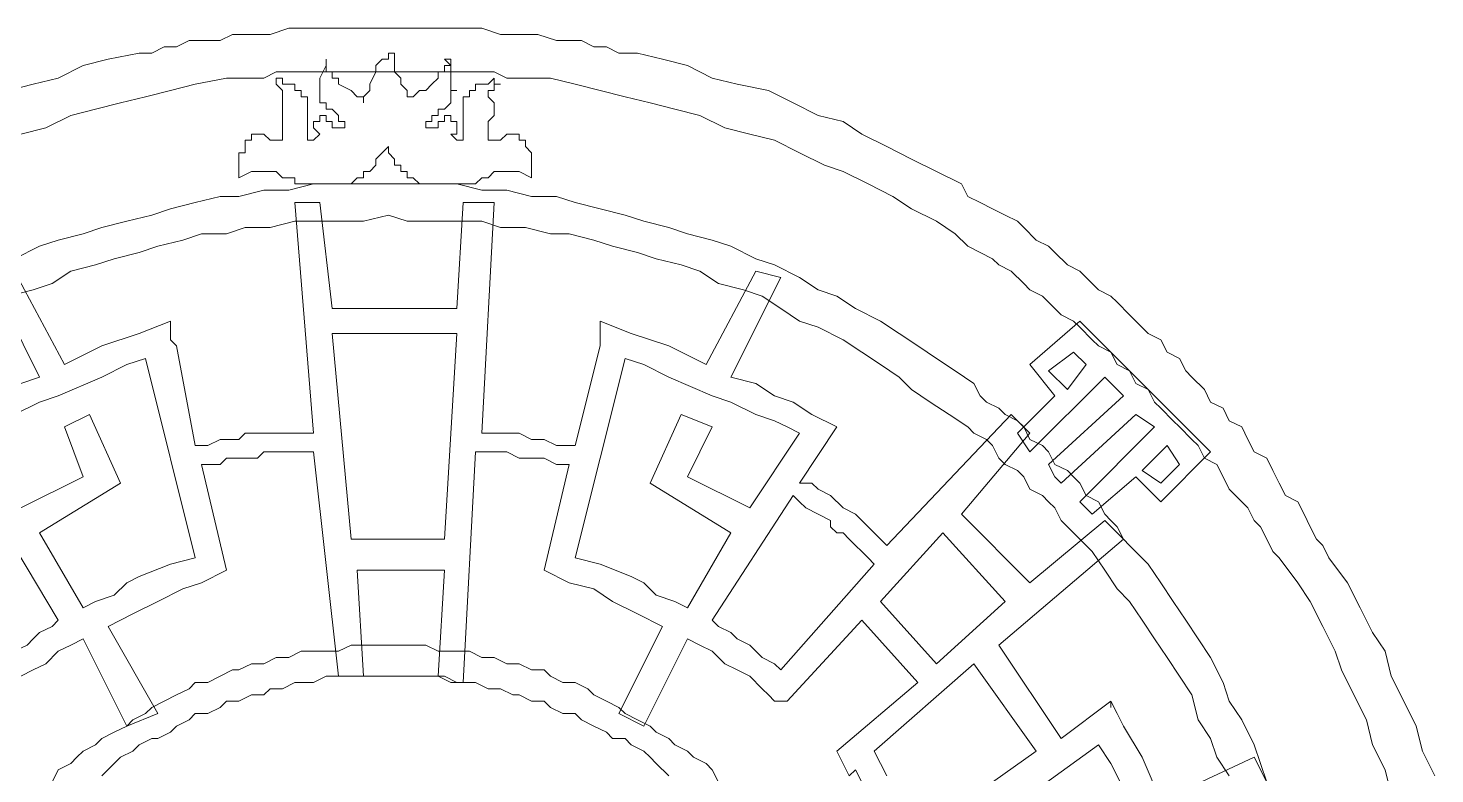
# Model space of a CAD drawing. Extents: x -66030 to 95157, y -13132 to 45879.
# Drawn here: x -11440 to -10558, y 14526 to 14993 of the extents above; entities that cross this region are included whole.
import ezdxf

# ---------------------------------------------------------------- set-up
doc = ezdxf.new("R2010")
doc.units = 0
doc.header["$LTSCALE"] = 100
doc.header["$MEASUREMENT"] = 0
doc.layers.get('0').update_dxf_attribs({"linetype": 'CONTINUOUS'})

msp = doc.modelspace()

# ---------------------------------------------------------------- linework, layer by layer
at = {"lineweight": 0}
for points in [[(-11452.81, 14953.99), (-11437.19, 14957.9), (-11421.57, 14961.8), (-11405.94, 14969.62), (-11390.32, 14973.52), (-11370.79, 14977.43), (-11362.98, 14977.43), (-11355.16, 14981.33), (-11347.35, 14981.33), (-11339.54, 14985.24), (-11331.73, 14985.24), (-11320.01, 14985.24), (-11312.2, 14989.15), (-11304.39, 14989.15), (-11296.57, 14989.15), (-11288.76, 14989.15), (-11277.04, 14993.05), (-11269.23, 14993.05), (-11261.42, 14993.05), (-11253.61, 14993.05), (-11241.89, 14993.05), (-11234.08, 14993.05), (-11226.27, 14993.05), (-11214.55, 14993.05), (-11214.55, 14993.05), (-11206.74, 14993.05), (-11198.93, 14993.05), (-11191.11, 14993.05), (-11179.4, 14993.05), (-11171.58, 14993.05), (-11163.77, 14993.05), (-11155.96, 14993.05), (-11144.24, 14989.15), (-11136.43, 14989.15), (-11128.62, 14989.15), (-11120.81, 14989.15), (-11109.09, 14985.24), (-11101.28, 14985.24), (-11093.46, 14985.24), (-11085.65, 14981.33), (-11077.84, 14981.33), (-11070.03, 14977.43), (-11058.31, 14977.43), (-11042.69, 14973.52), (-11027.06, 14969.62), (-11011.44, 14961.8), (-10995.81, 14957.9), (-10976.28, 14953.99), (-10960.66, 14946.18), (-10945.04, 14938.37), (-10929.41, 14934.46), (-10917.7, 14926.65), (-10902.07, 14918.84), (-10886.45, 14911.03), (-10870.82, 14903.21), (-10855.2, 14895.4), (-10851.29, 14887.59), (-10843.48, 14883.68), (-10835.67, 14879.78), (-10827.86, 14875.87), (-10820.05, 14871.97), (-10816.14, 14868.06), (-10808.33, 14860.25), (-10800.52, 14856.34), (-10796.61, 14852.44), (-10788.8, 14844.63), (-10780.99, 14840.72), (-10777.08, 14836.81), (-10769.27, 14829), (-10761.46, 14825.1), (-10757.55, 14821.19), (-10749.74, 14813.38), (-10745.83, 14809.47), (-10738.02, 14801.66), (-10730.21, 14797.75), (-10726.3, 14789.94), (-10718.49, 14786.04), (-10714.59, 14778.22), (-10710.68, 14774.32), (-10702.87, 14766.51), (-10698.96, 14758.69), (-10691.15, 14754.79), (-10687.24, 14746.98), (-10679.43, 14743.07), (-10675.53, 14735.26), (-10671.62, 14727.45), (-10663.81, 14723.54), (-10659.9, 14715.73), (-10656, 14707.92), (-10652.09, 14700.1), (-10644.28, 14696.2), (-10640.37, 14688.39), (-10636.47, 14680.57), (-10632.56, 14672.76), (-10628.65, 14668.86), (-10624.75, 14661.04), (-10613.03, 14645.42), (-10605.22, 14629.8), (-10597.41, 14614.17), (-10589.59, 14602.46), (-10585.69, 14586.83), (-10577.88, 14571.21), (-10570.06, 14555.58), (-10566.16, 14539.96), (-10558.35, 14524.34)], [(-11445, 14926.65), (-11429.38, 14930.56), (-11413.75, 14938.37), (-11398.13, 14942.27), (-11382.51, 14946.18), (-11366.88, 14950.09), (-11351.26, 14953.99), (-11335.63, 14957.9), (-11316.1, 14961.8), (-11300.48, 14961.8), (-11292.67, 14961.8), (-11284.86, 14965.71), (-11277.04, 14965.71), (-11269.23, 14965.71), (-11257.51, 14965.71), (-11249.7, 14965.71), (-11241.89, 14965.71), (-11234.08, 14965.71), (-11226.27, 14965.71), (-11214.55, 14965.71), (-11214.55, 14965.71), (-11206.74, 14965.71), (-11198.93, 14965.71), (-11191.11, 14965.71), (-11183.3, 14965.71), (-11171.58, 14965.71), (-11163.77, 14965.71), (-11155.96, 14965.71), (-11148.15, 14965.71), (-11140.34, 14961.8), (-11132.52, 14961.8), (-11112.99, 14961.8), (-11097.37, 14957.9), (-11081.75, 14953.99), (-11066.12, 14950.09), (-11050.5, 14946.18), (-11034.87, 14942.27), (-11019.25, 14938.37), (-11003.63, 14930.56), (-10988, 14926.65), (-10972.38, 14922.74), (-10956.76, 14914.93), (-10941.13, 14907.12), (-10929.41, 14903.21), (-10913.79, 14895.4), (-10898.17, 14887.59), (-10886.45, 14879.78), (-10870.82, 14871.97), (-10859.11, 14864.16), (-10851.29, 14856.34), (-10843.48, 14852.44), (-10835.67, 14848.53), (-10831.76, 14844.63), (-10823.95, 14840.72), (-10816.14, 14832.91), (-10812.23, 14829), (-10804.42, 14825.1), (-10800.52, 14821.19), (-10792.7, 14813.38), (-10784.89, 14809.47), (-10780.99, 14805.57), (-10773.17, 14797.75), (-10769.27, 14793.85), (-10761.46, 14789.94), (-10757.55, 14782.13), (-10749.74, 14778.22), (-10745.83, 14770.41), (-10738.02, 14766.51), (-10734.11, 14758.69), (-10730.21, 14754.79), (-10722.4, 14746.98), (-10718.49, 14743.07), (-10710.68, 14735.26), (-10706.77, 14731.35), (-10702.87, 14723.54), (-10695.06, 14719.63), (-10691.15, 14711.82), (-10687.24, 14704.01), (-10683.34, 14700.1), (-10675.53, 14692.29), (-10671.62, 14684.48), (-10667.71, 14680.57), (-10663.81, 14672.76), (-10659.9, 14664.95), (-10656, 14661.04), (-10644.28, 14645.42), (-10636.47, 14633.7), (-10628.65, 14618.08), (-10620.84, 14602.46), (-10616.94, 14590.74), (-10609.12, 14575.11), (-10601.31, 14559.49), (-10597.41, 14543.87), (-10589.59, 14528.24), (-10585.69, 14512.62)], [(-11448.91, 14848.53), (-11433.28, 14856.34), (-11421.57, 14860.25), (-11405.94, 14864.16), (-11394.22, 14868.06), (-11378.6, 14871.97), (-11362.98, 14875.87), (-11351.26, 14879.78), (-11335.63, 14883.68), (-11320.01, 14887.59), (-11308.29, 14887.59), (-11292.67, 14891.5), (-11277.04, 14891.5), (-11261.42, 14895.4), (-11245.8, 14895.4), (-11230.17, 14895.4), (-11214.55, 14895.4), (-11214.55, 14895.4), (-11198.93, 14895.4), (-11187.21, 14895.4), (-11171.58, 14895.4), (-11155.96, 14891.5), (-11140.34, 14891.5), (-11124.71, 14887.59), (-11109.09, 14887.59), (-11097.37, 14883.68), (-11081.75, 14879.78), (-11066.12, 14875.87), (-11054.4, 14871.97), (-11038.78, 14868.06), (-11027.06, 14864.16), (-11011.44, 14860.25), (-10999.72, 14856.34), (-10984.1, 14848.53), (-10972.38, 14844.63), (-10956.76, 14836.81), (-10945.04, 14829), (-10933.32, 14825.1), (-10921.6, 14817.28), (-10905.98, 14809.47), (-10894.26, 14801.66), (-10882.54, 14793.85), (-10870.82, 14786.04), (-10859.11, 14778.22), (-10847.39, 14770.41), (-10843.48, 14762.6), (-10839.58, 14758.69), (-10831.76, 14754.79), (-10827.86, 14750.88), (-10820.05, 14746.98), (-10816.14, 14743.07), (-10812.23, 14735.26), (-10804.42, 14731.35), (-10800.52, 14727.45), (-10796.61, 14719.63), (-10788.8, 14715.73), (-10784.89, 14711.82), (-10780.99, 14707.92), (-10777.08, 14700.1), (-10769.27, 14696.2), (-10765.36, 14688.39), (-10761.46, 14684.48), (-10757.55, 14680.57), (-10753.64, 14672.76), (-10749.74, 14668.86), (-10738.02, 14657.14), (-10730.21, 14645.42), (-10722.4, 14633.7), (-10714.59, 14621.99), (-10706.77, 14610.27), (-10698.96, 14598.55), (-10691.15, 14582.93), (-10687.24, 14571.21), (-10679.43, 14559.49), (-10671.62, 14543.87), (-10667.71, 14532.15), (-10663.81, 14520.43)], [(-11448.91, 14840.72), (-11417.66, 14782.13), (-11394.22, 14793.85), (-11370.79, 14801.66), (-11351.26, 14809.47), (-11351.26, 14801.66), (-11351.26, 14797.75), (-11347.35, 14793.85), (-11347.35, 14793.85), (-11335.63, 14731.35), (-11327.82, 14731.35), (-11320.01, 14735.26), (-11316.1, 14735.26), (-11308.29, 14735.26), (-11304.39, 14739.16), (-11300.48, 14739.16), (-11288.76, 14739.16), (-11280.95, 14739.16), (-11273.14, 14739.16), (-11265.33, 14739.16), (-11261.42, 14739.16), (-11273.14, 14883.68), (-11257.51, 14883.68), (-11249.7, 14817.28), (-11171.58, 14817.28), (-11167.68, 14883.68), (-11167.68, 14883.68), (-11148.15, 14883.68), (-11155.96, 14739.16), (-11152.05, 14739.16), (-11144.24, 14739.16), (-11140.34, 14739.16), (-11132.52, 14739.16), (-11124.71, 14735.26), (-11116.9, 14735.26), (-11109.09, 14731.35), (-11097.37, 14731.35), (-11081.75, 14793.85), (-11081.75, 14793.85), (-11081.75, 14797.75), (-11081.75, 14801.66), (-11081.75, 14809.47), (-11062.22, 14801.66), (-11038.78, 14793.85), (-11015.34, 14782.13), (-10984.1, 14840.72), (-10968.47, 14836.81), (-10999.72, 14774.32), (-10984.1, 14770.41), (-10972.38, 14762.6), (-10960.66, 14758.69), (-10948.94, 14750.88), (-10948.94, 14750.88), (-10933.32, 14743.07), (-10956.76, 14707.92), (-10948.94, 14707.92), (-10945.04, 14704.01), (-10937.23, 14700.1), (-10929.41, 14692.29), (-10921.6, 14688.39), (-10917.7, 14684.48), (-10913.79, 14680.57), (-10909.88, 14676.67), (-10909.88, 14676.67), (-10905.98, 14672.76), (-10902.07, 14668.86), (-10823.95, 14750.88), (-10812.23, 14739.16), (-10855.2, 14688.39), (-10812.23, 14645.42), (-10765.36, 14684.48), (-10753.64, 14672.76), (-10831.76, 14606.36), (-10792.7, 14547.77), (-10761.46, 14571.21), (-10761.46, 14567.3), (-10761.46, 14571.21), (-10757.55, 14563.4), (-10753.64, 14555.58), (-10753.64, 14555.58), (-10741.93, 14536.05), (-10730.21, 14508.71), (-10671.62, 14536.05), (-10663.81, 14520.43)], [(-11452.81, 14825.1), (-11437.19, 14829), (-11425.47, 14832.91), (-11413.75, 14840.72), (-11398.13, 14844.63), (-11386.41, 14848.53), (-11370.79, 14852.44), (-11359.07, 14856.34), (-11343.45, 14860.25), (-11331.73, 14864.16), (-11316.1, 14864.16), (-11304.39, 14868.06), (-11288.76, 14868.06), (-11273.14, 14871.97), (-11261.42, 14871.97), (-11245.8, 14871.97), (-11230.17, 14871.97), (-11214.55, 14875.87), (-11214.55, 14875.87), (-11202.83, 14871.97), (-11187.21, 14871.97), (-11171.58, 14871.97), (-11155.96, 14871.97), (-11144.24, 14868.06), (-11128.62, 14868.06), (-11112.99, 14864.16), (-11101.28, 14864.16), (-11085.65, 14860.25), (-11073.93, 14856.34), (-11058.31, 14852.44), (-11046.59, 14848.53), (-11030.97, 14844.63), (-11019.25, 14840.72), (-11007.53, 14832.91), (-10991.91, 14829), (-10980.19, 14825.1), (-10968.47, 14817.28), (-10956.76, 14809.47), (-10945.04, 14805.57), (-10929.41, 14797.75), (-10917.7, 14789.94), (-10905.98, 14782.13), (-10894.26, 14774.32), (-10886.45, 14766.51), (-10874.73, 14758.69), (-10863.01, 14750.88), (-10851.29, 14743.07), (-10847.39, 14739.16), (-10839.58, 14735.26), (-10835.67, 14731.35), (-10831.76, 14723.54), (-10827.86, 14719.63), (-10820.05, 14715.73), (-10816.14, 14711.82), (-10812.23, 14704.01), (-10804.42, 14700.1), (-10800.52, 14696.2), (-10796.61, 14692.29), (-10792.7, 14684.48), (-10788.8, 14680.57), (-10784.89, 14676.67), (-10777.08, 14668.86), (-10773.17, 14664.95), (-10765.36, 14653.23), (-10757.55, 14641.51), (-10749.74, 14633.7), (-10741.93, 14621.99), (-10734.11, 14610.27), (-10726.3, 14598.55), (-10718.49, 14586.83), (-10710.68, 14575.11), (-10706.77, 14559.49), (-10698.96, 14547.77), (-10695.06, 14536.05), (-10687.24, 14524.34)], [(-11445, 14770.41), (-11433.28, 14774.32), (-11464.53, 14836.81)], [(-10913.79, 14512.62), (-10921.6, 14528.24), (-10925.51, 14524.34), (-10933.32, 14539.96), (-10882.54, 14582.93), (-10917.7, 14621.99), (-10964.57, 14571.21), (-10964.57, 14571.21), (-10968.47, 14571.21), (-10968.47, 14571.21), (-10972.38, 14571.21), (-10976.28, 14575.11), (-10980.19, 14579.02), (-10988, 14586.83), (-10995.81, 14590.74), (-11003.63, 14594.64), (-11011.44, 14602.46), (-11019.25, 14606.36), (-11027.06, 14610.27), (-11054.4, 14555.58), (-11070.03, 14563.4), (-11042.69, 14618.08), (-11058.31, 14625.89), (-11073.93, 14633.7), (-11085.65, 14641.51), (-11101.28, 14645.42), (-11101.28, 14645.42), (-11116.9, 14653.23), (-11101.28, 14719.63), (-11109.09, 14719.63), (-11116.9, 14723.54), (-11124.71, 14723.54), (-11132.52, 14723.54), (-11140.34, 14727.45), (-11144.24, 14727.45), (-11152.05, 14727.45), (-11159.87, 14727.45), (-11167.68, 14582.93), (-11175.49, 14582.93), (-11183.3, 14586.83), (-11179.4, 14653.23), (-11234.08, 14653.23), (-11230.17, 14586.83), (-11237.98, 14586.83), (-11245.8, 14586.83), (-11261.42, 14727.45), (-11265.33, 14727.45), (-11273.14, 14727.45), (-11280.95, 14727.45), (-11292.67, 14727.45), (-11296.57, 14723.54), (-11300.48, 14723.54), (-11304.39, 14723.54), (-11312.2, 14723.54), (-11316.1, 14723.54), (-11320.01, 14719.63), (-11323.92, 14719.63), (-11331.73, 14719.63), (-11316.1, 14653.23), (-11331.73, 14645.42), (-11331.73, 14645.42), (-11343.45, 14641.51), (-11359.07, 14633.7), (-11374.69, 14625.89), (-11390.32, 14618.08), (-11359.07, 14563.4), (-11378.6, 14555.58), (-11405.94, 14610.27), (-11413.75, 14606.36), (-11421.57, 14602.46), (-11429.38, 14594.64), (-11437.19, 14590.74), (-11445, 14586.83)], [(-11425.47, 14520.43), (-11421.57, 14528.24), (-11413.75, 14532.15), (-11409.85, 14536.05), (-11405.94, 14539.96), (-11398.13, 14543.87), (-11394.22, 14547.77), (-11386.41, 14551.68), (-11378.6, 14555.58), (-11374.69, 14559.49), (-11366.88, 14563.4), (-11362.98, 14567.3), (-11355.16, 14571.21), (-11347.35, 14575.11), (-11339.54, 14579.02), (-11335.63, 14582.93), (-11327.82, 14582.93), (-11320.01, 14586.83), (-11312.2, 14590.74), (-11308.29, 14590.74), (-11300.48, 14594.64), (-11292.67, 14594.64), (-11284.86, 14598.55), (-11277.04, 14598.55), (-11269.23, 14602.46), (-11261.42, 14602.46), (-11253.61, 14602.46), (-11245.8, 14602.46), (-11237.98, 14606.36), (-11230.17, 14606.36), (-11222.36, 14606.36), (-11214.55, 14606.36), (-11214.55, 14606.36), (-11206.74, 14606.36), (-11198.93, 14606.36), (-11191.11, 14606.36), (-11183.3, 14602.46), (-11175.49, 14602.46), (-11171.58, 14602.46), (-11163.77, 14602.46), (-11155.96, 14598.55), (-11148.15, 14598.55), (-11140.34, 14594.64), (-11132.52, 14594.64), (-11124.71, 14590.74), (-11116.9, 14590.74), (-11112.99, 14586.83), (-11105.18, 14582.93), (-11097.37, 14582.93), (-11089.56, 14579.02), (-11085.65, 14575.11), (-11077.84, 14571.21), (-11070.03, 14567.3), (-11066.12, 14563.4), (-11058.31, 14559.49), (-11050.5, 14555.58), (-11046.59, 14551.68), (-11038.78, 14547.77), (-11034.87, 14543.87), (-11027.06, 14539.96), (-11023.16, 14536.05), (-11015.34, 14532.15), (-11011.44, 14528.24), (-11007.53, 14520.43)], [(-10835.67, 14520.43), (-10808.33, 14539.96), (-10847.39, 14594.64), (-10909.88, 14539.96), (-10902.07, 14524.34)], [(-11394.22, 14524.34), (-11386.41, 14532.15), (-11382.51, 14536.05), (-11374.69, 14539.96), (-11370.79, 14543.87), (-11362.98, 14547.77), (-11359.07, 14547.77), (-11351.26, 14551.68), (-11347.35, 14555.58), (-11339.54, 14559.49), (-11335.63, 14563.4), (-11327.82, 14563.4), (-11320.01, 14567.3), (-11316.1, 14571.21), (-11308.29, 14571.21), (-11300.48, 14575.11), (-11292.67, 14575.11), (-11288.76, 14579.02), (-11280.95, 14579.02), (-11273.14, 14582.93), (-11265.33, 14582.93), (-11261.42, 14582.93), (-11253.61, 14586.83), (-11245.8, 14586.83), (-11237.98, 14586.83), (-11230.17, 14586.83), (-11222.36, 14586.83), (-11214.55, 14586.83), (-11214.55, 14586.83), (-11210.64, 14586.83), (-11202.83, 14586.83), (-11195.02, 14586.83), (-11187.21, 14586.83), (-11179.4, 14586.83), (-11171.58, 14582.93), (-11163.77, 14582.93), (-11159.87, 14582.93), (-11152.05, 14579.02), (-11144.24, 14579.02), (-11136.43, 14575.11), (-11132.52, 14575.11), (-11124.71, 14571.21), (-11116.9, 14571.21), (-11112.99, 14567.3), (-11105.18, 14563.4), (-11097.37, 14563.4), (-11093.46, 14559.49), (-11085.65, 14555.58), (-11077.84, 14551.68), (-11073.93, 14547.77), (-11066.12, 14547.77), (-11062.22, 14543.87), (-11054.4, 14539.96), (-11050.5, 14536.05), (-11046.59, 14532.15), (-11038.78, 14524.34)], [(-10753.64, 14516.52), (-10761.46, 14532.15), (-10769.27, 14543.87), (-10812.23, 14512.62)]]:
    msp.add_lwpolyline(points, dxfattribs=at)
for points in [[(-11214.55, 14918.84), (-11214.55, 14914.93), (-11214.55, 14914.93), (-11210.64, 14911.03), (-11210.64, 14907.12), (-11206.74, 14907.12), (-11206.74, 14903.21), (-11206.74, 14903.21), (-11202.83, 14903.21), (-11202.83, 14899.31), (-11198.93, 14899.31), (-11198.93, 14899.31), (-11198.93, 14899.31), (-11195.02, 14895.4), (-11191.11, 14895.4), (-11187.21, 14895.4), (-11187.21, 14895.4), (-11183.3, 14895.4), (-11179.4, 14895.4), (-11179.4, 14895.4), (-11175.49, 14895.4), (-11171.58, 14895.4), (-11171.58, 14895.4), (-11167.68, 14895.4), (-11163.77, 14895.4), (-11159.87, 14895.4), (-11155.96, 14899.31), (-11155.96, 14899.31), (-11152.05, 14899.31), (-11148.15, 14903.21), (-11148.15, 14903.21), (-11144.24, 14903.21), (-11140.34, 14903.21), (-11140.34, 14903.21), (-11136.43, 14903.21), (-11136.43, 14903.21), (-11132.52, 14903.21), (-11132.52, 14903.21), (-11124.71, 14899.31), (-11124.71, 14903.21), (-11124.71, 14903.21), (-11124.71, 14907.12), (-11124.71, 14911.03), (-11124.71, 14911.03), (-11124.71, 14914.93), (-11124.71, 14914.93), (-11128.62, 14918.84), (-11128.62, 14922.74), (-11128.62, 14922.74), (-11132.52, 14922.74), (-11132.52, 14926.65), (-11132.52, 14926.65), (-11136.43, 14926.65), (-11136.43, 14926.65), (-11136.43, 14926.65), (-11140.34, 14926.65), (-11140.34, 14926.65), (-11140.34, 14926.65), (-11144.24, 14922.74), (-11144.24, 14922.74), (-11144.24, 14922.74), (-11148.15, 14922.74), (-11148.15, 14922.74), (-11148.15, 14922.74), (-11148.15, 14922.74), (-11148.15, 14922.74), (-11152.05, 14922.74), (-11152.05, 14922.74), (-11152.05, 14922.74), (-11152.05, 14926.65), (-11152.05, 14926.65), (-11152.05, 14930.56), (-11152.05, 14934.46), (-11148.15, 14938.37), (-11148.15, 14942.27), (-11148.15, 14946.18), (-11152.05, 14950.09), (-11152.05, 14953.99), (-11152.05, 14953.99), (-11148.15, 14953.99), (-11148.15, 14957.9), (-11148.15, 14957.9), (-11148.15, 14957.9), (-11148.15, 14957.9), (-11148.15, 14957.9), (-11144.24, 14957.9), (-11144.24, 14957.9), (-11144.24, 14957.9), (-11148.15, 14957.9), (-11148.15, 14961.8), (-11148.15, 14961.8), (-11148.15, 14961.8), (-11152.05, 14957.9), (-11155.96, 14957.9), (-11155.96, 14957.9), (-11159.87, 14957.9), (-11159.87, 14953.99), (-11163.77, 14953.99), (-11163.77, 14953.99), (-11163.77, 14950.09), (-11163.77, 14950.09), (-11167.68, 14950.09), (-11167.68, 14946.18), (-11167.68, 14946.18), (-11167.68, 14942.27), (-11167.68, 14942.27), (-11167.68, 14938.37), (-11167.68, 14938.37), (-11167.68, 14934.46), (-11167.68, 14934.46), (-11167.68, 14930.56), (-11167.68, 14930.56), (-11167.68, 14926.65), (-11167.68, 14926.65), (-11167.68, 14926.65), (-11167.68, 14922.74), (-11167.68, 14922.74), (-11167.68, 14922.74), (-11167.68, 14922.74), (-11171.58, 14922.74), (-11171.58, 14922.74), (-11175.49, 14926.65), (-11171.58, 14926.65), (-11171.58, 14926.65), (-11171.58, 14930.56), (-11171.58, 14930.56), (-11171.58, 14934.46), (-11171.58, 14934.46), (-11171.58, 14934.46), (-11171.58, 14934.46), (-11175.49, 14934.46), (-11175.49, 14938.37), (-11175.49, 14938.37), (-11175.49, 14938.37), (-11175.49, 14938.37), (-11179.4, 14938.37), (-11179.4, 14934.46), (-11183.3, 14934.46), (-11183.3, 14934.46), (-11183.3, 14934.46), (-11183.3, 14930.56), (-11183.3, 14930.56), (-11187.21, 14930.56), (-11187.21, 14930.56), (-11187.21, 14930.56), (-11187.21, 14930.56), (-11191.11, 14930.56), (-11191.11, 14930.56), (-11191.11, 14930.56), (-11191.11, 14934.46), (-11191.11, 14934.46), (-11187.21, 14934.46), (-11187.21, 14934.46), (-11187.21, 14938.37), (-11183.3, 14938.37), (-11183.3, 14942.27), (-11179.4, 14942.27), (-11175.49, 14946.18), (-11175.49, 14946.18), (-11175.49, 14946.18), (-11175.49, 14950.09), (-11175.49, 14950.09), (-11175.49, 14950.09), (-11175.49, 14953.99), (-11171.58, 14953.99), (-11175.49, 14953.99), (-11175.49, 14957.9), (-11175.49, 14961.8), (-11175.49, 14969.62), (-11179.4, 14973.52), (-11175.49, 14973.52), (-11175.49, 14973.52), (-11175.49, 14973.52), (-11175.49, 14973.52), (-11175.49, 14973.52), (-11175.49, 14969.62), (-11179.4, 14969.62), (-11179.4, 14965.71), (-11179.4, 14965.71), (-11183.3, 14965.71), (-11183.3, 14961.8), (-11183.3, 14961.8), (-11187.21, 14957.9), (-11191.11, 14953.99), (-11195.02, 14953.99), (-11195.02, 14953.99), (-11198.93, 14950.09), (-11198.93, 14950.09), (-11198.93, 14950.09), (-11202.83, 14950.09), (-11202.83, 14953.99), (-11206.74, 14957.9), (-11206.74, 14961.8), (-11210.64, 14965.71), (-11210.64, 14969.62), (-11210.64, 14969.62), (-11210.64, 14973.52), (-11210.64, 14973.52), (-11210.64, 14977.43), (-11214.55, 14977.43), (-11214.55, 14977.43), (-11214.55, 14977.43), (-11214.55, 14973.52), (-11218.45, 14973.52), (-11218.45, 14973.52), (-11222.36, 14969.62), (-11222.36, 14965.71), (-11226.27, 14957.9), (-11226.27, 14957.9), (-11226.27, 14953.99), (-11230.17, 14950.09), (-11230.17, 14950.09), (-11230.17, 14946.18), (-11230.17, 14950.09), (-11234.08, 14950.09), (-11234.08, 14950.09), (-11234.08, 14950.09), (-11237.98, 14953.99), (-11237.98, 14953.99), (-11245.8, 14957.9), (-11245.8, 14961.8), (-11249.7, 14961.8), (-11249.7, 14965.71), (-11249.7, 14965.71), (-11253.61, 14965.71), (-11253.61, 14969.62), (-11253.61, 14969.62), (-11253.61, 14973.52), (-11253.61, 14973.52), (-11253.61, 14973.52), (-11253.61, 14973.52), (-11253.61, 14973.52), (-11253.61, 14973.52), (-11253.61, 14969.62), (-11257.51, 14961.8), (-11257.51, 14957.9), (-11257.51, 14953.99), (-11257.51, 14953.99), (-11257.51, 14953.99), (-11257.51, 14950.09), (-11257.51, 14950.09), (-11257.51, 14950.09), (-11257.51, 14946.18), (-11257.51, 14946.18), (-11253.61, 14946.18), (-11253.61, 14942.27), (-11249.7, 14942.27), (-11245.8, 14938.37), (-11245.8, 14938.37), (-11245.8, 14934.46), (-11241.89, 14934.46), (-11241.89, 14934.46), (-11241.89, 14934.46), (-11241.89, 14930.56), (-11241.89, 14930.56), (-11241.89, 14930.56), (-11241.89, 14930.56), (-11245.8, 14930.56), (-11245.8, 14930.56), (-11245.8, 14930.56), (-11245.8, 14930.56), (-11249.7, 14930.56), (-11249.7, 14934.46), (-11249.7, 14934.46), (-11249.7, 14934.46), (-11253.61, 14934.46), (-11253.61, 14938.37), (-11257.51, 14938.37), (-11257.51, 14938.37), (-11257.51, 14938.37), (-11257.51, 14938.37), (-11257.51, 14934.46), (-11257.51, 14934.46), (-11261.42, 14934.46), (-11261.42, 14934.46), (-11261.42, 14934.46), (-11261.42, 14930.56), (-11261.42, 14930.56), (-11257.51, 14926.65), (-11257.51, 14926.65), (-11257.51, 14926.65), (-11261.42, 14922.74), (-11261.42, 14922.74), (-11261.42, 14922.74), (-11265.33, 14922.74), (-11265.33, 14922.74), (-11265.33, 14922.74), (-11265.33, 14926.65), (-11265.33, 14926.65), (-11265.33, 14926.65), (-11265.33, 14930.56), (-11265.33, 14930.56), (-11265.33, 14934.46), (-11265.33, 14934.46), (-11265.33, 14938.37), (-11265.33, 14938.37), (-11265.33, 14942.27), (-11265.33, 14942.27), (-11265.33, 14946.18), (-11265.33, 14946.18), (-11265.33, 14950.09), (-11265.33, 14950.09), (-11269.23, 14950.09), (-11269.23, 14953.99), (-11269.23, 14953.99), (-11273.14, 14953.99), (-11273.14, 14957.9), (-11273.14, 14957.9), (-11277.04, 14957.9), (-11280.95, 14957.9), (-11280.95, 14961.8), (-11284.86, 14961.8), (-11284.86, 14961.8), (-11284.86, 14957.9), (-11284.86, 14957.9), (-11284.86, 14957.9), (-11284.86, 14957.9), (-11284.86, 14957.9), (-11284.86, 14957.9), (-11284.86, 14957.9), (-11284.86, 14957.9), (-11284.86, 14957.9), (-11280.95, 14953.99), (-11280.95, 14953.99), (-11280.95, 14953.99), (-11280.95, 14950.09), (-11280.95, 14946.18), (-11280.95, 14942.27), (-11280.95, 14938.37), (-11280.95, 14934.46), (-11280.95, 14930.56), (-11280.95, 14926.65), (-11280.95, 14926.65), (-11280.95, 14922.74), (-11280.95, 14922.74), (-11280.95, 14922.74), (-11280.95, 14922.74), (-11284.86, 14922.74), (-11284.86, 14922.74), (-11284.86, 14922.74), (-11284.86, 14922.74), (-11288.76, 14922.74), (-11288.76, 14922.74), (-11288.76, 14922.74), (-11292.67, 14926.65), (-11292.67, 14926.65), (-11292.67, 14926.65), (-11292.67, 14926.65), (-11296.57, 14926.65), (-11296.57, 14926.65), (-11296.57, 14926.65), (-11300.48, 14926.65), (-11300.48, 14922.74), (-11300.48, 14922.74), (-11304.39, 14922.74), (-11304.39, 14918.84), (-11304.39, 14914.93), (-11308.29, 14914.93), (-11308.29, 14911.03), (-11308.29, 14911.03), (-11308.29, 14907.12), (-11308.29, 14903.21), (-11308.29, 14903.21), (-11308.29, 14899.31), (-11300.48, 14903.21), (-11296.57, 14903.21), (-11296.57, 14903.21), (-11292.67, 14903.21), (-11292.67, 14903.21), (-11288.76, 14903.21), (-11288.76, 14903.21), (-11284.86, 14903.21), (-11284.86, 14903.21), (-11280.95, 14899.31), (-11277.04, 14899.31), (-11273.14, 14899.31), (-11273.14, 14895.4), (-11269.23, 14895.4), (-11265.33, 14895.4), (-11261.42, 14895.4), (-11257.51, 14895.4), (-11257.51, 14895.4), (-11253.61, 14895.4), (-11253.61, 14895.4), (-11249.7, 14895.4), (-11245.8, 14895.4), (-11241.89, 14895.4), (-11241.89, 14895.4), (-11237.98, 14895.4), (-11234.08, 14899.31), (-11234.08, 14899.31), (-11230.17, 14899.31), (-11230.17, 14899.31), (-11230.17, 14903.21), (-11226.27, 14903.21), (-11226.27, 14903.21), (-11222.36, 14907.12), (-11222.36, 14907.12), (-11222.36, 14911.03), (-11218.45, 14914.93), (-11218.45, 14914.93), (-11214.55, 14918.84)], [(-11179.4, 14672.76), (-11171.58, 14801.66), (-11249.7, 14801.66), (-11237.98, 14672.76), (-11179.4, 14672.76)], [(-10796.61, 14711.82), (-10792.7, 14707.92), (-10745.83, 14750.88), (-10734.11, 14743.07), (-10780.99, 14696.2), (-10773.17, 14688.39), (-10745.83, 14711.82), (-10730.21, 14696.2), (-10698.96, 14727.45), (-10738.02, 14766.51), (-10780.99, 14809.47), (-10812.23, 14782.13), (-10796.61, 14762.6), (-10820.05, 14739.16), (-10812.23, 14727.45), (-10765.36, 14774.32), (-10753.64, 14762.6), (-10800.52, 14719.63), (-10796.61, 14711.82)], [(-11402.04, 14750.88), (-11417.66, 14743.07), (-11405.94, 14711.82), (-11445, 14692.29), (-11472.34, 14739.16), (-11468.44, 14743.07), (-11460.62, 14746.98), (-11448.91, 14750.88), (-11433.28, 14758.69), (-11421.57, 14762.6), (-11394.22, 14774.32), (-11378.6, 14782.13), (-11366.88, 14786.04), (-11335.63, 14661.04), (-11351.26, 14657.14), (-11370.79, 14649.33), (-11378.6, 14645.42), (-11386.41, 14637.61), (-11398.13, 14633.7), (-11405.94, 14629.8), (-11433.28, 14676.67), (-11382.51, 14707.92), (-11382.51, 14707.92), (-11402.04, 14750.88)], [(-11030.97, 14750.88), (-11011.44, 14743.07), (-11027.06, 14711.82), (-10988, 14692.29), (-10956.76, 14739.16), (-10964.57, 14743.07), (-10972.38, 14746.98), (-10984.1, 14750.88), (-10999.72, 14758.69), (-11011.44, 14762.6), (-11038.78, 14774.32), (-11054.4, 14782.13), (-11066.12, 14786.04), (-11097.37, 14661.04), (-11081.75, 14657.14), (-11062.22, 14649.33), (-11054.4, 14645.42), (-11046.59, 14637.61), (-11034.87, 14633.7), (-11027.06, 14629.8), (-10999.72, 14676.67), (-11050.5, 14707.92), (-11050.5, 14707.92), (-11030.97, 14750.88)], [(-10788.8, 14766.51), (-10777.08, 14782.13), (-10784.89, 14789.94), (-10800.52, 14778.22), (-10788.8, 14766.51)], [(-10741.93, 14715.73), (-10726.3, 14731.35), (-10718.49, 14719.63), (-10730.21, 14707.92), (-10741.93, 14715.73)], [(-11464.53, 14590.74), (-11456.72, 14594.64), (-11452.81, 14598.55), (-11448.91, 14602.46), (-11441.1, 14606.36), (-11437.19, 14610.27), (-11433.28, 14614.17), (-11425.47, 14618.08), (-11421.57, 14621.99), (-11468.44, 14700.1), (-11476.25, 14696.2), (-11480.15, 14692.29), (-11487.97, 14688.39), (-11491.87, 14684.48), (-11495.78, 14680.57), (-11499.68, 14676.67), (-11503.59, 14676.67), (-11507.5, 14672.76), (-11511.4, 14668.86), (-11515.31, 14664.95), (-11519.21, 14661.04), (-11523.12, 14657.14), (-11464.53, 14590.74)], [(-10909.88, 14657.14), (-10913.79, 14661.04), (-10917.7, 14664.95), (-10921.6, 14668.86), (-10925.51, 14672.76), (-10929.41, 14676.67), (-10933.32, 14676.67), (-10937.23, 14680.57), (-10937.23, 14684.48), (-10945.04, 14688.39), (-10952.85, 14692.29), (-10956.76, 14696.2), (-10960.66, 14700.1), (-11011.44, 14621.99), (-11007.53, 14618.08), (-10999.72, 14614.17), (-10995.81, 14610.27), (-10988, 14606.36), (-10984.1, 14602.46), (-10980.19, 14598.55), (-10972.38, 14594.64), (-10968.47, 14590.74), (-10909.88, 14657.14)], [(-10870.82, 14594.64), (-10827.86, 14633.7), (-10866.92, 14676.67), (-10905.98, 14633.7), (-10870.82, 14594.64)]]:
    msp.add_lwpolyline(points, close=True, dxfattribs=at)

doc.saveas('drawing.dxf')
